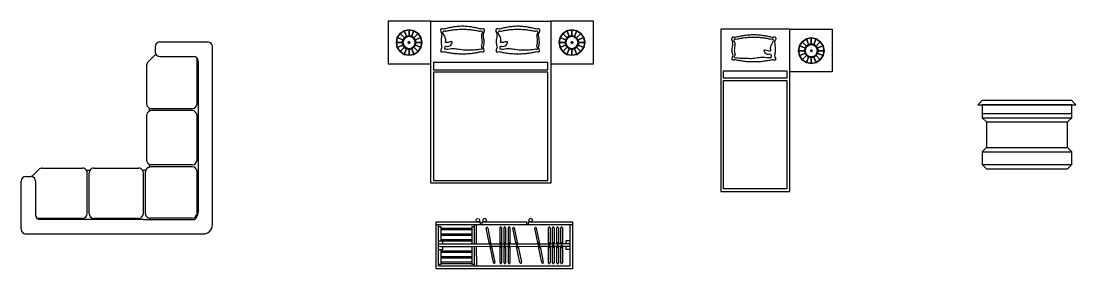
# Model space of a CAD drawing. Header units: centimetres. Extents: x 1322 to 4059, y 2074 to 2366.
# Drawn here: x 2822 to 4059, y 2076 to 2366 of the extents above; entities that cross this region are included whole.
import ezdxf

# ---------------------------------------------------------------- set-up
doc = ezdxf.new("R2010")
doc.units = ezdxf.units.CM
doc.layers.add('Blocos', color=242, linetype='Continuous')

# ---------------------------------------------------------------- blocks, each defined once
blk = doc.blocks.new('sofá_5lugares')
at = {"layer": 'Blocos'}
for p, q in [((109.4, 225), (53.2, 225)), ((48.4, 210.8), (39.4, 201.8)), ((47.6, 219.4), (47.6, 213.8)), ((115.1, 11.2), (115.1, 219.4)), ((53.2, 208.1), (92.6, 208.1)), ((96.8, 206.2), (96.8, 152.5)), ((98.2, 202.5), (98.2, 25.3)), ((37.8, 152.5), (37.8, 197.8)), ((37.8, 86.7), (37.8, 139)), ((40.6, 147.6), (40.6, 143.8)), ((91.2, 146.8), (43.4, 146.8)), ((91.2, 144.6), (43.4, 144.6)), ((96.8, 139), (96.8, 86.7)), ((-96.9, 67.3), (-88.6, 75.6)), ((-84.6, 77.3), (-37.5, 77.3)), ((-28.8, 74.5), (-32.6, 74.5)), ((-24, 77.3), (28.3, 77.3)), ((36.6, 74.5), (33.2, 74.5)), ((40.6, 81.8), (40.6, 78)), ((91.2, 81), (43.4, 81)), ((91.2, 78.8), (43.4, 78.8)), ((-109.4, 5.6), (-109.4, 61.9)), ((-103.8, 67.5), (-98.2, 67.5)), ((-92.6, 61.9), (-92.6, 22.5)), ((-31.8, 23.9), (-31.8, 71.7)), ((-29.6, 23.9), (-29.6, 71.7)), ((34, 23.9), (34, 71.7)), ((36.3, 24.1), (36.3, 72.6)), ((96.8, 73.2), (96.8, 24.2)), ((98.2, 38.9), (98.2, 25.3)), ((-37.5, 18.2), (-90.6, 18.2)), ((34, 16.9), (-86.9, 16.9)), ((28.3, 18.2), (-24, 18.2)), ((34, 16.9), (94.4, 16.9)), ((91.2, 18.5), (42.4, 18.5)), ((-103.8, 0), (103.8, 0))]:
    blk.add_line(p, q, dxfattribs=at)
for centre, radius, start, end in [((53.2, 219.4), 5.62, 90, 180), ((109.4, 219.4), 5.62, 0, 90), ((53.2, 213.8), 5.62, 180, 211.548), ((53.2, 213.8), 5.62, 211.548, 270), ((43.4, 197.8), 5.62, 135, 180), ((92.6, 202.5), 5.62, 0, 90), ((43.4, 152.5), 5.62, 180, 240), ((91.2, 152.5), 5.62, 270, 0), ((43.4, 139), 5.62, 120, 180), ((43.4, 152.5), 5.62, 240, 270), ((43.4, 139), 5.62, 90, 120), ((91.2, 139), 5.62, 0, 90), ((43.4, 86.7), 5.62, 180, 240), ((91.2, 86.7), 5.62, 270, 0), ((-84.6, 71.7), 5.62, 90, 135), ((-37.5, 71.7), 5.62, 30, 90), ((-37.5, 71.7), 5.62, 0, 30), ((-24, 71.7), 5.62, 150, 180), ((-24, 71.7), 5.62, 90, 150), ((28.3, 71.7), 5.62, 30, 90), ((28.3, 71.7), 5.62, 0, 30), ((41.9, 72.6), 5.62, 160.3259, 180), ((41.9, 72.6), 5.62, 103.877, 160.3259), ((43.4, 86.7), 5.62, 240, 270), ((43.4, 73.2), 5.62, 90, 120), ((91.2, 73.2), 5.62, 0, 90), ((-103.8, 61.9), 5.62, 90, 180), ((-98.2, 61.9), 5.62, 76.6992, 90), ((-98.2, 61.9), 5.62, 0, 76.6992), ((86.9, 25.3), 11.2, 311.512, 0), ((-86.9, 22.5), 5.62, 180, 270), ((-37.5, 23.9), 5.62, 270, 0), ((-24, 23.9), 5.62, 180, 270), ((28.3, 23.9), 5.62, 270, 0), ((41.9, 24.1), 5.62, 180, 274.793), ((91.2, 24.2), 5.62, 270, 0), ((-103.8, 5.6), 5.62, 180, 270), ((103.8, 11.2), 11.2, 270, 0)]:
    blk.add_arc(centre, radius, start, end, dxfattribs=at)
blk = doc.blocks.new('cama_casal')
at = {"layer": 'Blocos'}
for p, q in [((-70.4, 0), (-120.4, 0)), ((-120.4, 0), (-120.4, -50)), ((-70.4, -190), (-70.4, 0)), ((-70.4, 0), (70.4, 0)), ((-70.4, -50), (-70.4, 0)), ((70.4, 0), (70.4, -50)), ((120.4, 0), (70.4, 0)), ((70.4, 0), (70.4, -190)), ((120.4, -50), (120.4, 0)), ((-58.6, -9.6), (-59, -10.7)), ((-59, -10.7), (-58.7, -12.2)), ((-58.7, -12.2), (-57.6, -14.1)), ((-57.7, -9), (-58.6, -9.6)), ((-56.6, -9), (-57.7, -9)), ((-55.4, -9.6), (-56.6, -9)), ((-56.2, -13), (-55.8, -12)), ((-55.8, -12), (-55.1, -11.5)), ((-54.3, -9.2), (-55.4, -9.6)), ((-55.1, -11.5), (-54.4, -11.4)), ((-54.4, -11.4), (-53.6, -11.9)), ((-53.1, -8.9), (-54.3, -9.2)), ((-53.6, -11.9), (-52.3, -11.6)), ((-52, -8.6), (-53.1, -8.9)), ((-52.3, -11.6), (-51.1, -11.4)), ((-50.8, -8.3), (-52, -8.6)), ((-51.1, -11.4), (-49.9, -11.1)), ((-49.5, -8), (-50.8, -8.3)), ((-49.9, -11.1), (-48.6, -10.9)), ((-48.3, -7.8), (-49.5, -8)), ((-48.6, -10.9), (-47.4, -10.7)), ((-47, -7.6), (-48.3, -7.8)), ((-47.4, -10.7), (-46.1, -10.5)), ((-45.8, -7.3), (-47, -7.6)), ((-46.1, -10.5), (-44.8, -10.3)), ((-44.4, -7.1), (-45.8, -7.3)), ((-44.8, -10.3), (-43.6, -10.1)), ((-43.1, -6.9), (-44.4, -7.1)), ((-43.6, -10.1), (-42.3, -10)), ((-41.7, -6.8), (-43.1, -6.9)), ((-42.3, -10), (-41, -9.9)), ((-40.4, -6.6), (-41.7, -6.8)), ((-41, -9.9), (-39.7, -9.8)), ((-39, -6.5), (-40.4, -6.6)), ((-39.7, -9.8), (-38.4, -9.7)), ((-37.5, -6.3), (-39, -6.5)), ((-38.4, -9.7), (-37.1, -9.6)), ((-36.1, -6.2), (-37.5, -6.3)), ((-37.1, -9.6), (-35.7, -9.6)), ((-34.6, -6.1), (-36.1, -6.2)), ((-35.7, -9.6), (-34.4, -9.6)), ((-33.1, -6.1), (-34.6, -6.1)), ((-34.4, -9.6), (-33.1, -9.6)), ((-31.6, -6.1), (-33.1, -6.1)), ((-33.1, -9.6), (-31.7, -9.6)), ((-31.7, -9.6), (-30.4, -9.6)), ((-30.1, -6.2), (-31.6, -6.1)), ((-30.4, -9.6), (-29, -9.6)), ((-28.6, -6.3), (-30.1, -6.2)), ((-29, -9.6), (-27.7, -9.7)), ((-27.2, -6.5), (-28.6, -6.3)), ((-27.7, -9.7), (-26.4, -9.8)), ((-25.8, -6.6), (-27.2, -6.5)), ((-26.4, -9.8), (-25.1, -9.9)), ((-24.4, -6.8), (-25.8, -6.6)), ((-25.1, -9.9), (-23.8, -10)), ((-23.1, -6.9), (-24.4, -6.8)), ((-23.8, -10), (-22.5, -10.1)), ((-21.7, -7.1), (-23.1, -6.9)), ((-22.5, -10.1), (-21.2, -10.3)), ((-20.4, -7.3), (-21.7, -7.1)), ((-21.2, -10.3), (-19.9, -10.5)), ((-19.1, -7.6), (-20.4, -7.3)), ((-19.9, -10.5), (-18.6, -10.7)), ((-17.8, -7.8), (-19.1, -7.6)), ((-18.6, -10.7), (-17.3, -10.9)), ((-16.6, -8), (-17.8, -7.8)), ((-17.3, -10.9), (-16.1, -11.1)), ((-15.4, -8.3), (-16.6, -8)), ((-16.1, -11.1), (-14.8, -11.4)), ((-14.2, -8.6), (-15.4, -8.3)), ((-14.8, -11.4), (-13.6, -11.6)), ((-13, -8.9), (-14.2, -8.6)), ((-13.6, -11.6), (-12.3, -11.9)), ((-11.8, -9.2), (-13, -8.9)), ((-12.3, -11.9), (-11.5, -11.4)), ((-10.7, -9.6), (-11.8, -9.2)), ((-11.5, -11.4), (-10.8, -11.5)), ((-10.8, -11.5), (-10.1, -12)), ((-9.6, -9), (-10.7, -9.6)), ((-10.1, -12), (-9.7, -13)), ((-8.6, -9), (-9.6, -9)), ((-7.7, -9.6), (-8.6, -9)), ((-8.5, -14.1), (-7.5, -12.2)), ((-7.2, -10.7), (-7.7, -9.6)), ((-7.5, -12.2), (-7.2, -10.7)), ((6.3, -9.6), (5.8, -10.7)), ((5.8, -10.7), (6.1, -12.2)), ((6.1, -12.2), (7.3, -14.1)), ((7.1, -9), (6.3, -9.6)), ((8.2, -9), (7.1, -9)), ((9.4, -9.6), (8.2, -9)), ((8.6, -13), (9, -12)), ((9, -12), (9.7, -11.5)), ((10.6, -9.2), (9.4, -9.6)), ((9.7, -11.5), (10.4, -11.4)), ((10.4, -11.4), (11.3, -11.9)), ((11.7, -8.9), (10.6, -9.2)), ((11.3, -11.9), (12.5, -11.6)), ((12.9, -8.6), (11.7, -8.9)), ((12.5, -11.6), (13.7, -11.4)), ((14, -8.3), (12.9, -8.6)), ((13.7, -11.4), (14.9, -11.1)), ((15.3, -8), (14, -8.3)), ((14.9, -11.1), (16.2, -10.9)), ((16.5, -7.8), (15.3, -8)), ((16.2, -10.9), (17.4, -10.7)), ((17.8, -7.6), (16.5, -7.8)), ((17.4, -10.7), (18.7, -10.5)), ((19, -7.3), (17.8, -7.6)), ((18.7, -10.5), (20, -10.3)), ((20.4, -7.1), (19, -7.3)), ((20, -10.3), (21.2, -10.1)), ((21.7, -6.9), (20.4, -7.1)), ((21.2, -10.1), (22.5, -10)), ((23.1, -6.8), (21.7, -6.9)), ((22.5, -10), (23.8, -9.9)), ((24.4, -6.6), (23.1, -6.8)), ((23.8, -9.9), (25.1, -9.8)), ((25.9, -6.5), (24.4, -6.6)), ((25.1, -9.8), (26.4, -9.7)), ((27.3, -6.3), (25.9, -6.5)), ((26.4, -9.7), (27.7, -9.6)), ((28.8, -6.2), (27.3, -6.3)), ((27.7, -9.6), (29.1, -9.6)), ((30.2, -6.1), (28.8, -6.2)), ((29.1, -9.6), (30.4, -9.6)), ((31.7, -6.1), (30.2, -6.1)), ((30.4, -9.6), (31.7, -9.6)), ((33.2, -6.1), (31.7, -6.1)), ((31.7, -9.6), (33.1, -9.6)), ((33.1, -9.6), (34.4, -9.6)), ((34.7, -6.2), (33.2, -6.1)), ((34.4, -9.6), (35.8, -9.6)), ((36.2, -6.3), (34.7, -6.2)), ((35.8, -9.6), (37.1, -9.7)), ((37.6, -6.5), (36.2, -6.3)), ((37.1, -9.7), (38.4, -9.8)), ((39, -6.6), (37.6, -6.5)), ((38.4, -9.8), (39.7, -9.9)), ((40.4, -6.8), (39, -6.6)), ((39.7, -9.9), (41.1, -10)), ((41.8, -6.9), (40.4, -6.8)), ((41.1, -10), (42.4, -10.1)), ((43.1, -7.1), (41.8, -6.9)), ((42.4, -10.1), (43.6, -10.3)), ((44.4, -7.3), (43.1, -7.1)), ((43.6, -10.3), (44.9, -10.5)), ((45.7, -7.6), (44.4, -7.3)), ((44.9, -10.5), (46.2, -10.7)), ((47, -7.8), (45.7, -7.6)), ((46.2, -10.7), (47.5, -10.9)), ((48.2, -8), (47, -7.8)), ((47.5, -10.9), (48.7, -11.1)), ((49.4, -8.3), (48.2, -8)), ((48.7, -11.1), (50, -11.4)), ((50.6, -8.6), (49.4, -8.3)), ((50, -11.4), (51.2, -11.6)), ((51.8, -8.9), (50.6, -8.6)), ((51.2, -11.6), (52.5, -11.9)), ((53, -9.2), (51.8, -8.9)), ((52.5, -11.9), (53.3, -11.4)), ((54.1, -9.6), (53, -9.2)), ((53.3, -11.4), (54, -11.5)), ((54, -11.5), (54.7, -12)), ((55.2, -9), (54.1, -9.6)), ((54.7, -12), (55.1, -13)), ((56.2, -9), (55.2, -9)), ((57.1, -9.6), (56.2, -9)), ((56.3, -14.1), (57.4, -12.2)), ((57.6, -10.7), (57.1, -9.6)), ((57.4, -12.2), (57.6, -10.7)), ((-58.1, -21), (-58.3, -22.5)), ((-58.3, -22.5), (-58.3, -23.9)), ((-58.3, -23.9), (-58.3, -25.4)), ((-57.8, -18.6), (-58.1, -21)), ((-57.6, -16.7), (-57.8, -18.6)), ((-57.6, -14.1), (-57.5, -15.2)), ((-57.5, -15.2), (-57.6, -16.7)), ((-56, -14.2), (-56.2, -13)), ((-55.2, -15.7), (-56, -14.2)), ((-54.2, -17.5), (-55.2, -15.7)), ((-53.5, -19), (-54.2, -17.5)), ((-53, -20.4), (-53.5, -19)), ((-53.2, -24.6), (-53.1, -23.7)), ((-52.8, -25.1), (-53.2, -24.6)), ((-53.1, -23.7), (-52.8, -22.8)), ((-52.8, -21.7), (-53, -20.4)), ((-52.8, -22.8), (-52.8, -21.7)), ((-47.7, -24.4), (-50, -25)), ((-46.1, -24.1), (-47.7, -24.4)), ((-45.3, -24.4), (-46.1, -24.1)), ((-45.3, -25.4), (-45.3, -24.4)), ((-10.7, -15.7), (-10.8, -16.9)), ((-10.8, -16.9), (-10.8, -18.8)), ((-10.8, -18.8), (-10.4, -21.2)), ((-9.9, -14.2), (-10.7, -15.7)), ((-10.4, -21.2), (-10.3, -22.9)), ((-10.3, -22.9), (-10.2, -24.5)), ((-10.2, -24.5), (-10.3, -26.1)), ((-9.7, -13), (-9.9, -14.2)), ((-8.6, -15.2), (-8.5, -14.1)), ((-8.6, -16.7), (-8.6, -15.2)), ((-8.4, -18.6), (-8.6, -16.7)), ((-8.1, -21), (-8.4, -18.6)), ((-7.9, -22.5), (-8.1, -21)), ((-7.8, -23.9), (-7.9, -22.5)), ((-7.8, -25.4), (-7.8, -23.9)), ((6.7, -21), (6.5, -22.5)), ((6.5, -22.5), (6.5, -23.9)), ((6.5, -23.9), (6.5, -25.4)), ((7, -18.6), (6.7, -21)), ((7.2, -16.7), (7, -18.6)), ((7.3, -15.2), (7.2, -16.7)), ((7.3, -14.1), (7.3, -15.2)), ((8.8, -14.2), (8.6, -13)), ((9.6, -15.7), (8.8, -14.2)), ((10.6, -17.5), (9.6, -15.7)), ((11.3, -19), (10.6, -17.5)), ((11.8, -20.4), (11.3, -19)), ((11.6, -24.6), (11.8, -23.7)), ((12, -25.1), (11.6, -24.6)), ((12, -21.7), (11.8, -20.4)), ((11.8, -23.7), (12, -22.8)), ((12, -22.8), (12, -21.7)), ((17.1, -24.4), (14.8, -25)), ((18.7, -24.1), (17.1, -24.4)), ((19.5, -24.4), (18.7, -24.1)), ((19.5, -25.4), (19.5, -24.4)), ((54.1, -15.7), (54, -16.9)), ((54, -16.9), (54, -18.8)), ((54, -18.8), (54.4, -21.2)), ((54.9, -14.2), (54.1, -15.7)), ((54.4, -21.2), (54.5, -22.9)), ((54.5, -22.9), (54.6, -24.5)), ((54.6, -24.5), (54.5, -26.1)), ((55.1, -13), (54.9, -14.2)), ((56.2, -15.2), (56.3, -14.1)), ((56.2, -16.7), (56.2, -15.2)), ((56.4, -18.6), (56.2, -16.7)), ((56.7, -21), (56.4, -18.6)), ((56.9, -22.5), (56.7, -21)), ((57, -23.9), (56.9, -22.5)), ((57, -25.4), (57, -23.9)), ((-58.4, -33.8), (-58.7, -34.9)), ((-58.7, -34.9), (-58.6, -35.6)), ((-58.6, -35.6), (-58.2, -36.1)), ((-58, -32.5), (-58.4, -33.8)), ((-58.3, -25.4), (-58.2, -26.8)), ((-58.2, -26.8), (-57.9, -28.1)), ((-58.2, -36.1), (-57.6, -36.2)), ((-57.2, -30.8), (-58, -32.5)), ((-57.9, -28.1), (-57.6, -29.5)), ((-57.6, -29.5), (-57.2, -30.8)), ((-57.6, -36.2), (-56.6, -36)), ((-56.6, -36), (-55.4, -35.6)), ((-55.4, -35.6), (-54.2, -35.9)), ((-54.2, -35.9), (-53, -36.2)), ((-53.9, -31.1), (-53.6, -30)), ((-53.9, -32.1), (-53.9, -31.1)), ((-53.7, -32.8), (-53.9, -32.1)), ((-53.2, -33), (-53.7, -32.8)), ((-53.6, -30), (-53, -29.4)), ((-51.8, -33.2), (-53.2, -33)), ((-53, -29.4), (-52.1, -29.3)), ((-53, -36.2), (-51.8, -36.4)), ((-51.7, -25.2), (-52.8, -25.1)), ((-52.1, -29.3), (-50.5, -29.6)), ((-50.2, -33.2), (-51.8, -33.2)), ((-51.8, -36.4), (-50.6, -36.7)), ((-50, -25), (-51.7, -25.2)), ((-50.6, -36.7), (-49.3, -36.9)), ((-50.5, -29.6), (-49.2, -29.5)), ((-48.2, -32.9), (-50.2, -33.2)), ((-49.3, -36.9), (-48.1, -37.1)), ((-49.2, -29.5), (-47.9, -29)), ((-46.2, -32.5), (-48.2, -32.9)), ((-47.9, -29), (-46.9, -28.1)), ((-46.9, -28.1), (-45.9, -26.9)), ((-44.2, -32.5), (-46.2, -32.5)), ((-45.9, -26.9), (-45.3, -25.4)), ((-42.4, -32.6), (-44.2, -32.5)), ((-41, -32.7), (-42.4, -32.6)), ((-39.4, -32.9), (-41, -32.7)), ((-37.8, -33.1), (-39.4, -32.9)), ((-36.1, -33.4), (-37.8, -33.1)), ((-33.9, -33.8), (-36.1, -33.4)), ((-31.9, -34), (-33.9, -33.8)), ((-30.1, -34.1), (-31.9, -34)), ((-28.5, -34.1), (-30.1, -34.1)), ((-27, -34), (-28.5, -34.1)), ((-25.5, -34), (-27, -34)), ((-24, -34), (-25.5, -34)), ((-22.6, -34), (-24, -34)), ((-21.1, -34), (-22.6, -34)), ((-19.7, -33.9), (-21.1, -34)), ((-18.3, -33.8), (-19.7, -33.9)), ((-16.8, -33.7), (-18.3, -33.8)), ((-18, -37.1), (-16.8, -36.9)), ((-15.3, -33.5), (-16.8, -33.7)), ((-16.8, -36.9), (-15.5, -36.7)), ((-15.5, -36.7), (-14.3, -36.4)), ((-13.8, -33.3), (-15.3, -33.5)), ((-14.3, -36.4), (-13.1, -36.2)), ((-12.3, -33), (-13.8, -33.3)), ((-13.1, -36.2), (-11.9, -35.9)), ((-11, -33.3), (-12.3, -33)), ((-11.9, -35.9), (-10.7, -35.6)), ((-10.6, -27.6), (-11.1, -29.1)), ((-11.1, -29.1), (-10.3, -31)), ((-10.3, -33.1), (-11, -33.3)), ((-10.7, -35.6), (-9.5, -36)), ((-10.3, -26.1), (-10.6, -27.6)), ((-10.3, -31), (-10, -32.4)), ((-10, -32.4), (-10.3, -33.1)), ((-9.5, -36), (-8.6, -36.1)), ((-8.9, -30.8), (-8.5, -29.5)), ((-8.2, -32.6), (-8.9, -30.8)), ((-8.6, -36.1), (-8, -35.8)), ((-8.5, -29.5), (-8.1, -28.1)), ((-7.8, -34.1), (-8.2, -32.6)), ((-8.1, -28.1), (-7.9, -26.8)), ((-8, -35.8), (-7.8, -35.2)), ((-7.9, -26.8), (-7.8, -25.4)), ((-7.8, -35.2), (-7.8, -34.1)), ((6.4, -33.8), (6.2, -34.9)), ((6.2, -34.9), (6.2, -35.6)), ((6.2, -35.6), (6.6, -36.1)), ((6.9, -32.5), (6.4, -33.8)), ((6.5, -25.4), (6.6, -26.8)), ((6.6, -26.8), (6.9, -28.1)), ((6.6, -36.1), (7.3, -36.2)), ((6.9, -28.1), (7.2, -29.5)), ((7.6, -30.8), (6.9, -32.5)), ((7.2, -29.5), (7.6, -30.8)), ((7.3, -36.2), (8.2, -36)), ((8.2, -36), (9.4, -35.6)), ((9.4, -35.6), (10.6, -35.9)), ((10.6, -35.9), (11.8, -36.2)), ((10.9, -31.1), (11.2, -30)), ((10.9, -32.1), (10.9, -31.1)), ((11.1, -32.8), (10.9, -32.1)), ((11.6, -33), (11.1, -32.8)), ((11.2, -30), (11.8, -29.4)), ((13, -33.2), (11.6, -33)), ((11.8, -29.4), (12.8, -29.3)), ((11.8, -36.2), (13, -36.4)), ((13.1, -25.2), (12, -25.1)), ((12.8, -29.3), (14.3, -29.6)), ((14.6, -33.2), (13, -33.2)), ((13, -36.4), (14.2, -36.7)), ((14.8, -25), (13.1, -25.2)), ((14.2, -36.7), (15.5, -36.9)), ((14.3, -29.6), (15.7, -29.5)), ((16.6, -32.9), (14.6, -33.2)), ((15.5, -36.9), (16.8, -37.1)), ((15.7, -29.5), (16.9, -29)), ((18.6, -32.5), (16.6, -32.9)), ((16.9, -29), (17.9, -28.1)), ((17.9, -28.1), (18.9, -26.9)), ((20.6, -32.5), (18.6, -32.5)), ((18.9, -26.9), (19.5, -25.4)), ((22.4, -32.6), (20.6, -32.5)), ((23.9, -32.7), (22.4, -32.6)), ((25.4, -32.9), (23.9, -32.7)), ((27, -33.1), (25.4, -32.9)), ((28.7, -33.4), (27, -33.1)), ((30.9, -33.8), (28.7, -33.4)), ((32.9, -34), (30.9, -33.8)), ((34.7, -34.1), (32.9, -34)), ((36.3, -34.1), (34.7, -34.1)), ((37.8, -34), (36.3, -34.1)), ((39.3, -34), (37.8, -34)), ((40.8, -34), (39.3, -34)), ((42.3, -34), (40.8, -34)), ((43.7, -34), (42.3, -34)), ((45.1, -33.9), (43.7, -34)), ((46.5, -33.8), (45.1, -33.9)), ((48, -33.7), (46.5, -33.8)), ((46.8, -37.1), (48.1, -36.9)), ((49.5, -33.5), (48, -33.7)), ((48.1, -36.9), (49.3, -36.7)), ((49.3, -36.7), (50.5, -36.4)), ((51, -33.3), (49.5, -33.5)), ((50.5, -36.4), (51.7, -36.2)), ((52.5, -33), (51, -33.3)), ((51.7, -36.2), (52.9, -35.9)), ((53.8, -33.3), (52.5, -33)), ((52.9, -35.9), (54.1, -35.6)), ((54.2, -27.6), (53.7, -29.1)), ((53.7, -29.1), (54.5, -31)), ((54.5, -33.1), (53.8, -33.3)), ((54.1, -35.6), (55.3, -36)), ((54.5, -26.1), (54.2, -27.6)), ((54.5, -31), (54.8, -32.4)), ((54.8, -32.4), (54.5, -33.1)), ((55.3, -36), (56.2, -36.1)), ((55.9, -30.8), (56.4, -29.5)), ((56.6, -32.6), (55.9, -30.8)), ((56.2, -36.1), (56.8, -35.8)), ((56.4, -29.5), (56.7, -28.1)), ((57, -34.1), (56.6, -32.6)), ((56.7, -28.1), (56.9, -26.8)), ((56.8, -35.8), (57, -35.2)), ((56.9, -26.8), (57, -25.4)), ((57, -35.2), (57, -34.1)), ((67.1, -48.7), (-67.1, -48.7)), ((-67.1, -48.7), (-67.1, -57.2)), ((-48.1, -37.1), (-46.8, -37.3)), ((-46.8, -37.3), (-45.5, -37.5)), ((-45.5, -37.5), (-44.2, -37.7)), ((-44.2, -37.7), (-42.8, -37.8)), ((-42.8, -37.8), (-41.5, -38)), ((-41.5, -38), (-40.1, -38.1)), ((-40.1, -38.1), (-38.8, -38.1)), ((-38.8, -38.1), (-37.4, -38.2)), ((-37.4, -38.2), (-35.9, -38.3)), ((-35.9, -38.3), (-34.5, -38.3)), ((-34.5, -38.3), (-33.1, -38.3)), ((-33.1, -38.3), (-31.6, -38.3)), ((-31.6, -38.3), (-30.2, -38.3)), ((-30.2, -38.3), (-28.7, -38.2)), ((-28.7, -38.2), (-27.3, -38.1)), ((-27.3, -38.1), (-26, -38.1)), ((-26, -38.1), (-24.6, -38)), ((-24.6, -38), (-23.2, -37.8)), ((-23.2, -37.8), (-21.9, -37.7)), ((-21.9, -37.7), (-20.6, -37.5)), ((-20.6, -37.5), (-19.3, -37.3)), ((-19.3, -37.3), (-18, -37.1)), ((16.8, -37.1), (18, -37.3)), ((18, -37.3), (19.3, -37.5)), ((19.3, -37.5), (20.6, -37.7)), ((20.6, -37.7), (22, -37.8)), ((22, -37.8), (23.3, -38)), ((23.3, -38), (24.7, -38.1)), ((24.7, -38.1), (26.1, -38.1)), ((26.1, -38.1), (27.5, -38.2)), ((27.5, -38.2), (28.9, -38.3)), ((28.9, -38.3), (30.3, -38.3)), ((30.3, -38.3), (31.7, -38.3)), ((31.7, -38.3), (33.2, -38.3)), ((33.2, -38.3), (34.6, -38.3)), ((34.6, -38.3), (36.1, -38.2)), ((36.1, -38.2), (37.5, -38.1)), ((37.5, -38.1), (38.9, -38.1)), ((38.9, -38.1), (40.2, -38)), ((40.2, -38), (41.6, -37.8)), ((41.6, -37.8), (42.9, -37.7)), ((42.9, -37.7), (44.2, -37.5)), ((44.2, -37.5), (45.5, -37.3)), ((45.5, -37.3), (46.8, -37.1)), ((67.1, -57.2), (67.1, -48.7)), ((-120.4, -50), (-70.4, -50)), ((-67.1, -57.2), (67.1, -57.2)), ((67.1, -60), (-67.1, -60)), ((-67.1, -60), (-67.1, -186.9)), ((67.1, -186.9), (67.1, -60)), ((70.4, -50), (120.4, -50)), ((70.4, -190), (-70.4, -190)), ((-67.1, -186.9), (67.1, -186.9))]:
    blk.add_line(p, q, dxfattribs=at)
for points in [[(-100.9, -20, 32.5), (-106.3, -14.5, 18), (-101.5, -11.2, 18), (-98.5, -18.4, 32.5)], [(-98.5, -18.4, 32.5), (-101.5, -11.2, 18), (-106.3, -14.5, 18), (-100.9, -20, 32.5)], [(-98.5, -18.4, 32.5), (-101.5, -11.2, 18), (-95.7, -10.1, 18), (-95.7, -17.8, 32.5)], [(-95.7, -17.8, 32.5), (-95.7, -10.1, 18), (-101.5, -11.2, 18), (-98.5, -18.4, 32.5)], [(-95.7, -17.8, 32.5), (-95.7, -10.1, 18), (-90, -11.2, 18), (-93, -18.4, 32.5)], [(-93, -18.4, 32.5), (-90, -11.2, 18), (-95.7, -10.1, 18), (-95.7, -17.8, 32.5)], [(-93, -18.4, 32.5), (-90, -11.2, 18), (-85.1, -14.5, 18), (-90.6, -20, 32.5)], [(-90.6, -20, 32.5), (-85.1, -14.5, 18), (-90, -11.2, 18), (-93, -18.4, 32.5)], [(92.4, -18.4, 32.5), (89.4, -11.2, 18), (84.6, -14.5, 18), (90, -20, 32.5)], [(90, -20, 32.5), (84.6, -14.5, 18), (89.4, -11.2, 18), (92.4, -18.4, 32.5)], [(95.2, -17.8, 32.5), (95.2, -10.1, 18), (89.4, -11.2, 18), (92.4, -18.4, 32.5)], [(92.4, -18.4, 32.5), (89.4, -11.2, 18), (95.2, -10.1, 18), (95.2, -17.8, 32.5)], [(97.9, -18.4, 32.5), (100.9, -11.2, 18), (95.2, -10.1, 18), (95.2, -17.8, 32.5)], [(95.2, -17.8, 32.5), (95.2, -10.1, 18), (100.9, -11.2, 18), (97.9, -18.4, 32.5)], [(100.3, -20, 32.5), (105.8, -14.5, 18), (100.9, -11.2, 18), (97.9, -18.4, 32.5)], [(97.9, -18.4, 32.5), (100.9, -11.2, 18), (105.8, -14.5, 18), (100.3, -20, 32.5)], [(-103, -25.1, 32.5), (-110.7, -25.1, 18), (-109.6, -19.4, 18), (-102.4, -22.3, 32.5)], [(-102.4, -22.3, 32.5), (-109.6, -19.4, 18), (-110.7, -25.1, 18), (-103, -25.1, 32.5)], [(-102.4, -22.3, 32.5), (-109.6, -19.4, 18), (-106.3, -14.5, 18), (-100.9, -20, 32.5)], [(-100.9, -20, 32.5), (-106.3, -14.5, 18), (-109.6, -19.4, 18), (-102.4, -22.3, 32.5)], [(-102.6, -21.1, 3), (-103.7, -25, 3), (-103.7, -25), (-102.6, -21.1)], [(-99.7, -18.2, 3), (-102.6, -21.1, 3), (-102.6, -21.1), (-99.7, -18.2)], [(-95.7, -17.1, 3), (-99.7, -18.2, 3), (-99.7, -18.2), (-95.7, -17.1)], [(-96.3, -24.3, 20), (-96.7, -25.4, 20), (-96.7, -25.4, 3), (-96.3, -24.3, 3)], [(-95.1, -24.3, 20), (-96.3, -24.3, 20), (-96.3, -24.3, 3), (-95.1, -24.3, 3)], [(-91.7, -18.2, 3), (-95.7, -17.1, 3), (-95.7, -17.1), (-91.7, -18.2)], [(-94.8, -25.4, 20), (-95.1, -24.3, 20), (-95.1, -24.3, 3), (-94.8, -25.4, 3)], [(-88.8, -21.1, 3), (-91.7, -18.2, 3), (-91.7, -18.2), (-88.8, -21.1)], [(-90.6, -20, 32.5), (-85.1, -14.5, 18), (-81.9, -19.4, 18), (-89, -22.3, 32.5)], [(-89, -22.3, 32.5), (-81.9, -19.4, 18), (-85.1, -14.5, 18), (-90.6, -20, 32.5)], [(-89, -22.3, 32.5), (-81.9, -19.4, 18), (-80.7, -25.1, 18), (-88.5, -25.1, 32.5)], [(-88.5, -25.1, 32.5), (-80.7, -25.1, 18), (-81.9, -19.4, 18), (-89, -22.3, 32.5)], [(-87.7, -25.1, 3), (-88.8, -21.1, 3), (-88.8, -21.1), (-87.7, -25.1)], [(88.5, -22.3, 32.5), (81.3, -19.4, 18), (80.2, -25.1, 18), (87.9, -25.1, 32.5)], [(87.9, -25.1, 32.5), (80.2, -25.1, 18), (81.3, -19.4, 18), (88.5, -22.3, 32.5)], [(90, -20, 32.5), (84.6, -14.5, 18), (81.3, -19.4, 18), (88.5, -22.3, 32.5)], [(88.5, -22.3, 32.5), (81.3, -19.4, 18), (84.6, -14.5, 18), (90, -20, 32.5)], [(88.3, -21.1, 3), (87.2, -25, 3), (87.2, -25), (88.3, -21.1)], [(91.2, -18.2, 3), (88.3, -21.1, 3), (88.3, -21.1), (91.2, -18.2)], [(95.2, -17.1, 3), (91.2, -18.2, 3), (91.2, -18.2), (95.2, -17.1)], [(94.6, -24.3, 20), (94.2, -25.4, 20), (94.2, -25.4, 3), (94.6, -24.3, 3)], [(95.8, -24.3, 20), (94.6, -24.3, 20), (94.6, -24.3, 3), (95.8, -24.3, 3)], [(99.2, -18.2, 3), (95.2, -17.1, 3), (95.2, -17.1), (99.2, -18.2)], [(96.1, -25.4, 20), (95.8, -24.3, 20), (95.8, -24.3, 3), (96.1, -25.4, 3)], [(102.1, -21.1, 3), (99.2, -18.2, 3), (99.2, -18.2), (102.1, -21.1)], [(101.9, -22.3, 32.5), (109, -19.4, 18), (105.8, -14.5, 18), (100.3, -20, 32.5)], [(100.3, -20, 32.5), (105.8, -14.5, 18), (109, -19.4, 18), (101.9, -22.3, 32.5)], [(102.4, -25.1, 32.5), (110.2, -25.1, 18), (109, -19.4, 18), (101.9, -22.3, 32.5)], [(101.9, -22.3, 32.5), (109, -19.4, 18), (110.2, -25.1, 18), (102.4, -25.1, 32.5)], [(103.2, -25.1, 3), (102.1, -21.1, 3), (102.1, -21.1), (103.2, -25.1)], [(-102.4, -27.9, 32.5), (-109.6, -30.8, 18), (-110.7, -25.1, 18), (-103, -25.1, 32.5)], [(-103, -25.1, 32.5), (-110.7, -25.1, 18), (-109.6, -30.8, 18), (-102.4, -27.9, 32.5)], [(-100.9, -30.2, 32.5), (-106.3, -35.7, 18), (-109.6, -30.8, 18), (-102.4, -27.9, 32.5)], [(-102.4, -27.9, 32.5), (-109.6, -30.8, 18), (-106.3, -35.7, 18), (-100.9, -30.2, 32.5)], [(-98.5, -31.8, 32.5), (-101.5, -39, 18), (-106.3, -35.7, 18), (-100.9, -30.2, 32.5)], [(-100.9, -30.2, 32.5), (-106.3, -35.7, 18), (-101.5, -39, 18), (-98.5, -31.8, 32.5)], [(-103.7, -25, 3), (-102.7, -29, 3), (-102.7, -29), (-103.7, -25)], [(-102.7, -29, 3), (-99.8, -32, 3), (-99.8, -32), (-102.7, -29)], [(-95.7, -32.4, 32.5), (-95.7, -40.1, 18), (-101.5, -39, 18), (-98.5, -31.8, 32.5)], [(-98.5, -31.8, 32.5), (-101.5, -39, 18), (-95.7, -40.1, 18), (-95.7, -32.4, 32.5)], [(-99.8, -32, 3), (-95.8, -33.1, 3), (-95.8, -33.1), (-99.8, -32)], [(-96.7, -25.4, 20), (-95.7, -26.1, 20), (-95.7, -26.1, 3), (-96.7, -25.4, 3)], [(-95.8, -33.1, 3), (-91.7, -32, 3), (-91.7, -32), (-95.8, -33.1)], [(-95.7, -26.1, 20), (-94.8, -25.4, 20), (-94.8, -25.4, 3), (-95.7, -26.1, 3)], [(-93, -31.8, 32.5), (-90, -39, 18), (-95.7, -40.1, 18), (-95.7, -32.4, 32.5)], [(-95.7, -32.4, 32.5), (-95.7, -40.1, 18), (-90, -39, 18), (-93, -31.8, 32.5)], [(-90.6, -30.2, 32.5), (-85.1, -35.7, 18), (-90, -39, 18), (-93, -31.8, 32.5)], [(-93, -31.8, 32.5), (-90, -39, 18), (-85.1, -35.7, 18), (-90.6, -30.2, 32.5)], [(-91.7, -32, 3), (-88.8, -29.1, 3), (-88.8, -29.1), (-91.7, -32)], [(-89, -27.9, 32.5), (-81.9, -30.8, 18), (-85.1, -35.7, 18), (-90.6, -30.2, 32.5)], [(-90.6, -30.2, 32.5), (-85.1, -35.7, 18), (-81.9, -30.8, 18), (-89, -27.9, 32.5)], [(-88.5, -25.1, 32.5), (-80.7, -25.1, 18), (-81.9, -30.8, 18), (-89, -27.9, 32.5)], [(-89, -27.9, 32.5), (-81.9, -30.8, 18), (-80.7, -25.1, 18), (-88.5, -25.1, 32.5)], [(-88.8, -29.1, 3), (-87.7, -25.1, 3), (-87.7, -25.1), (-88.8, -29.1)], [(87.9, -25.1, 32.5), (80.2, -25.1, 18), (81.3, -30.8, 18), (88.5, -27.9, 32.5)], [(88.5, -27.9, 32.5), (81.3, -30.8, 18), (80.2, -25.1, 18), (87.9, -25.1, 32.5)], [(88.5, -27.9, 32.5), (81.3, -30.8, 18), (84.6, -35.7, 18), (90, -30.2, 32.5)], [(90, -30.2, 32.5), (84.6, -35.7, 18), (81.3, -30.8, 18), (88.5, -27.9, 32.5)], [(90, -30.2, 32.5), (84.6, -35.7, 18), (89.4, -39, 18), (92.4, -31.8, 32.5)], [(92.4, -31.8, 32.5), (89.4, -39, 18), (84.6, -35.7, 18), (90, -30.2, 32.5)], [(87.2, -25, 3), (88.2, -29, 3), (88.2, -29), (87.2, -25)], [(88.2, -29, 3), (91.1, -32, 3), (91.1, -32), (88.2, -29)], [(92.4, -31.8, 32.5), (89.4, -39, 18), (95.2, -40.1, 18), (95.2, -32.4, 32.5)], [(95.2, -32.4, 32.5), (95.2, -40.1, 18), (89.4, -39, 18), (92.4, -31.8, 32.5)], [(91.1, -32, 3), (95.1, -33.1, 3), (95.1, -33.1), (91.1, -32)], [(94.2, -25.4, 20), (95.2, -26.1, 20), (95.2, -26.1, 3), (94.2, -25.4, 3)], [(95.1, -33.1, 3), (99.2, -32, 3), (99.2, -32), (95.1, -33.1)], [(95.2, -26.1, 20), (96.1, -25.4, 20), (96.1, -25.4, 3), (95.2, -26.1, 3)], [(95.2, -32.4, 32.5), (95.2, -40.1, 18), (100.9, -39, 18), (97.9, -31.8, 32.5)], [(97.9, -31.8, 32.5), (100.9, -39, 18), (95.2, -40.1, 18), (95.2, -32.4, 32.5)], [(97.9, -31.8, 32.5), (100.9, -39, 18), (105.8, -35.7, 18), (100.3, -30.2, 32.5)], [(100.3, -30.2, 32.5), (105.8, -35.7, 18), (100.9, -39, 18), (97.9, -31.8, 32.5)], [(99.2, -32, 3), (102.1, -29.1, 3), (102.1, -29.1), (99.2, -32)], [(100.3, -30.2, 32.5), (105.8, -35.7, 18), (109, -30.8, 18), (101.9, -27.9, 32.5)], [(101.9, -27.9, 32.5), (109, -30.8, 18), (105.8, -35.7, 18), (100.3, -30.2, 32.5)], [(101.9, -27.9, 32.5), (109, -30.8, 18), (110.2, -25.1, 18), (102.4, -25.1, 32.5)], [(102.4, -25.1, 32.5), (110.2, -25.1, 18), (109, -30.8, 18), (101.9, -27.9, 32.5)], [(102.1, -29.1, 3), (103.2, -25.1, 3), (103.2, -25.1), (102.1, -29.1)]]:
    blk.add_3dface(points, dxfattribs=at)
for points, invisible_edges in [([(-102.7, -29, 3), (-103.7, -25, 3), (-102.6, -21.1, 3), (-99.8, -32, 3)], 4), ([(-102.6, -21.1, 3), (-102.6, -21.1, 3), (-99.7, -18.2, 3), (-91.7, -32, 3)], 13), ([(-99.7, -18.2, 3), (-99.7, -18.2, 3), (-95.7, -17.1, 3), (-91.7, -32, 3)], 13), ([(-95.7, -17.1, 3), (-95.7, -17.1, 3), (-91.7, -18.2, 3), (-91.7, -32, 3)], 13), ([(-91.7, -18.2, 3), (-91.7, -18.2, 3), (-88.8, -21.1, 3), (-91.7, -32, 3)], 13), ([(-88.8, -21.1, 3), (-88.8, -21.1, 3), (-87.7, -25.1, 3), (-91.7, -32, 3)], 13), ([(88.2, -29, 3), (87.2, -25, 3), (88.3, -21.1, 3), (91.1, -32, 3)], 4), ([(88.3, -21.1, 3), (88.3, -21.1, 3), (91.2, -18.2, 3), (99.2, -32, 3)], 13), ([(91.2, -18.2, 3), (91.2, -18.2, 3), (95.2, -17.1, 3), (99.2, -32, 3)], 13), ([(95.2, -17.1, 3), (95.2, -17.1, 3), (99.2, -18.2, 3), (99.2, -32, 3)], 13), ([(99.2, -18.2, 3), (99.2, -18.2, 3), (102.1, -21.1, 3), (99.2, -32, 3)], 13), ([(102.1, -21.1, 3), (102.1, -21.1, 3), (103.2, -25.1, 3), (99.2, -32, 3)], 13), ([(-95.8, -33.1, 3), (-95.8, -33.1, 3), (-99.8, -32, 3), (-91.7, -32, 3)], 4), ([(-87.7, -25.1, 3), (-87.7, -25.1, 3), (-88.8, -29.1, 3), (-91.7, -32, 3)], 9), ([(95.1, -33.1, 3), (95.1, -33.1, 3), (91.1, -32, 3), (99.2, -32, 3)], 4), ([(103.2, -25.1, 3), (103.2, -25.1, 3), (102.1, -29.1, 3), (99.2, -32, 3)], 9)]:
    blk.add_3dface(points, dxfattribs=dict(at, invisible_edges=invisible_edges))
blk = doc.blocks.new('guarda_roupa')
at = {"layer": 'Blocos'}
for p, q in [((-80, 54.9), (-28, 55)), ((-80, -0.1), (-80, 54.9)), ((-80, 51.9), (80, 52.1)), ((-77, 2.9), (-77, 51.9)), ((-35.4, 52), (-35.3, 29)), ((-32.8, 52), (-32.8, 29)), ((-28, 52), (-28, 55)), ((-26, 55), (26, 55)), ((-26, 52), (-26, 55)), ((26, 55), (26, 52)), ((28, 55), (80, 55.1)), ((28, 55), (28, 52)), ((77, 52.1), (77, 3.1)), ((80, 55.1), (80, 0.1)), ((-77, 49.4), (-74.4, 49.4)), ((-74.4, 49.4), (-74.4, 32.4)), ((-38, 47.3), (-74.4, 47.3)), ((-38, 45.7), (-74.4, 45.6)), ((-38, 40.7), (-74.4, 40.6)), ((-38, 39.1), (-74.4, 39)), ((-38, 49.4), (-37.9, 29)), ((-38, 49.4), (-35.4, 49.4)), ((-17.3, 29), (-21.1, 47.5)), ((-19.4, 47.8), (-15.6, 29)), ((-5, 29), (-5, 48)), ((-3.3, 48), (-3.3, 29)), ((-0.3, 29), (-0.3, 48)), ((1.4, 48), (1.4, 29)), ((4.8, 29), (4.8, 48)), ((6.5, 48), (6.5, 29)), ((13.9, 29), (10.1, 47.5)), ((11.7, 47.9), (15.6, 29)), ((39.6, 29), (35.7, 47.5)), ((37.4, 47.9), (41.3, 29)), ((51.9, 29), (51.8, 48.1)), ((53.6, 48.1), (53.6, 29)), ((56.6, 29), (56.6, 48.1)), ((58.3, 48.1), (58.3, 29)), ((61.7, 29.1), (61.7, 48.1)), ((63.4, 48.1), (63.4, 29.1)), ((66.4, 29.1), (66.4, 48.1)), ((68.1, 48.1), (68.1, 29.1)), ((-72, 32.4), (-77, 32.4)), ((40.1, 29), (-77, 28.9)), ((40.7, 26), (-77, 25.9)), ((-38, 34.1), (-74.4, 34)), ((-37.9, 32.5), (-74.4, 32.4)), ((-37.9, 25.8), (-74.4, 25.8)), ((-72, 28.9), (-72, 32.4)), ((-72, 22.4), (-72, 25.9)), ((-37.9, 26), (-37.9, 5)), ((-35.3, 26), (-35.3, 3)), ((-32.8, 26), (-32.7, 3)), ((-17.1, 30.6), (-16.6, 30.7)), ((-15.9, 24.4), (-17.1, 30.6)), ((-12.8, 7.2), (-16.7, 26)), ((-16.6, 30.7), (-15.4, 24.5)), ((-4.5, 29), (-16.3, 29)), ((-4.5, 26), (-15.7, 26)), ((-14.9, 26), (-11.1, 7.5)), ((-5, 6.9), (-5, 26)), ((-4.5, 24.4), (-4.5, 30.7)), ((-4.5, 30.7), (-4, 30.7)), ((-4, 30.7), (-4, 24.4)), ((0.2, 29), (-4, 29)), ((0.2, 26), (-4, 26)), ((-3.3, 26), (-3.3, 6.9)), ((-0.3, 6.9), (-0.3, 26)), ((0.2, 30.7), (0.7, 30.7)), ((0.2, 24.4), (0.2, 30.7)), ((0.7, 30.7), (0.7, 24.4)), ((5.3, 29), (0.7, 29)), ((5.3, 26), (0.7, 26)), ((1.4, 26), (1.4, 6.9)), ((4.8, 6.9), (4.8, 26)), ((5.3, 30.7), (5.8, 30.7)), ((5.3, 24.4), (5.3, 30.7)), ((5.8, 30.7), (5.8, 24.4)), ((6.5, 26), (6.6, 6.9)), ((14, 30.6), (14.5, 30.7)), ((15.3, 24.4), (14, 30.6)), ((14.5, 30.7), (15.8, 24.5)), ((18.4, 7.2), (14.5, 26)), ((16.2, 26), (20, 7.6)), ((39.7, 30.6), (40.2, 30.7)), ((41, 24.5), (39.7, 30.6)), ((40.2, 30.7), (41.5, 24.6)), ((44, 7.2), (40.2, 26)), ((52.4, 29), (40.6, 29)), ((52.4, 26), (41.2, 26)), ((41.9, 26), (45.7, 7.6)), ((51.9, 6.9), (51.9, 26)), ((52.4, 30.7), (52.9, 30.7)), ((52.4, 24.4), (52.4, 30.7)), ((52.9, 30.7), (52.9, 24.4)), ((57.1, 29), (52.9, 29)), ((57.1, 26), (52.9, 26)), ((53.6, 26), (53.6, 6.9)), ((56.6, 6.9), (56.6, 26)), ((57.1, 24.4), (57.1, 30.7)), ((57.1, 30.7), (57.6, 30.7)), ((57.6, 30.7), (57.6, 24.4)), ((62.2, 29.1), (57.6, 29)), ((62.2, 26.1), (57.6, 26)), ((58.3, 26), (58.3, 6.9)), ((61.7, 6.9), (61.7, 26.1)), ((62.2, 24.4), (62.2, 30.7)), ((62.2, 30.7), (62.7, 30.7)), ((62.7, 30.7), (62.7, 24.4)), ((66.9, 29.1), (62.7, 29.1)), ((66.9, 26.1), (62.7, 26.1)), ((63.4, 26.1), (63.4, 6.9)), ((66.4, 6.9), (66.4, 26.1)), ((66.9, 30.7), (67.4, 30.7)), ((66.9, 24.4), (66.9, 30.7)), ((67.4, 30.7), (67.4, 24.4)), ((77, 29.1), (67.4, 29.1)), ((77, 26.1), (67.4, 26.1)), ((68.1, 26.1), (68.1, 6.9)), ((77, 32.6), (72, 32.6)), ((72, 32.6), (72, 29.1)), ((72, 26.1), (72, 22.6)), ((-72, 22.4), (-77, 22.4)), ((-74.4, 22.4), (-74.4, 4.9)), ((-37.9, 20.8), (-74.4, 20.8)), ((-37.9, 19.2), (-74.4, 19.2)), ((-37.9, 14.2), (-74.4, 14.2)), ((-37.9, 12.6), (-74.4, 12.6)), ((-15.4, 24.5), (-15.9, 24.4)), ((-4, 24.4), (-4.5, 24.4)), ((0.7, 24.4), (0.2, 24.4)), ((5.8, 24.4), (5.3, 24.4)), ((15.8, 24.5), (15.3, 24.4)), ((41.5, 24.6), (41, 24.5)), ((52.9, 24.4), (52.4, 24.4)), ((57.6, 24.4), (57.1, 24.4)), ((62.7, 24.4), (62.2, 24.4)), ((67.4, 24.4), (66.9, 24.4)), ((77, 22.6), (72, 22.6)), ((80, 0.1), (-80, -0.1)), ((-74.4, 4.9), (-77, 4.9)), ((77, 3.1), (-77, 2.9)), ((-37.9, 7.6), (-74.4, 7.6)), ((-37.9, 6), (-74.4, 6)), ((-35.3, 5), (-37.9, 5))]:
    blk.add_line(p, q, dxfattribs=at)
for centre in [(-31.1, 57), (-23, 57.1), (31, 57.1)]:
    blk.add_circle(centre, 2.08, dxfattribs=at)
for centre, start, end in [((-20.3, 47.7), 11.6452, 191.6452), ((-4.2, 48), 0.0505, 180.0505), ((0.5, 48), 0.0505, 180.0505), ((5.7, 48), 0.0505, 180.0505), ((10.9, 47.7), 11.6452, 191.6452), ((36.6, 47.7), 11.6452, 191.6452), ((52.7, 48.1), 0.0505, 180.0505), ((57.4, 48.1), 0.0505, 180.0505), ((62.5, 48.1), 0.0505, 180.0505), ((67.2, 48.1), 0.0505, 180.0505), ((-12, 7.4), 191.6452, 11.6452), ((-4.1, 6.9), 180.0505, 0.0505), ((0.6, 6.9), 180.0505, 0.0505), ((5.7, 6.9), 180.0505, 0.0505), ((19.2, 7.4), 191.6452, 11.6452), ((44.9, 7.4), 191.6452, 11.6452), ((52.7, 6.9), 180.0505, 0.0505), ((57.4, 6.9), 180.0505, 0.0505), ((62.6, 6.9), 180.0505, 0.0505), ((67.3, 6.9), 180.0505, 0.0505)]:
    blk.add_arc(centre, 0.856, start, end, dxfattribs=at)
blk = doc.blocks.new('cama_solteiro')
at = {"layer": 'Blocos'}
for p, q in [((40.4, 0), (-40.4, 0)), ((-40.4, 0), (-40.4, -190)), ((40.4, -190), (40.4, 0)), ((40.4, 0), (90.4, 0)), ((40.4, -50), (40.4, 0)), ((90.4, 0), (90.4, -50)), ((-27.6, -10.7), (-27.1, -9.6)), ((-27.4, -12.2), (-27.6, -10.7)), ((-26.3, -14.1), (-27.4, -12.2)), ((-27.1, -9.6), (-26.2, -9)), ((-26.2, -9), (-25.2, -9)), ((-25.2, -9), (-24.1, -9.6)), ((-24.7, -12), (-25.1, -13)), ((-24, -11.5), (-24.7, -12)), ((-24.1, -9.6), (-23, -9.2)), ((-23.3, -11.4), (-24, -11.5)), ((-22.5, -11.9), (-23.3, -11.4)), ((-23, -9.2), (-21.8, -8.9)), ((-21.2, -11.6), (-22.5, -11.9)), ((-21.8, -8.9), (-20.6, -8.6)), ((-20, -11.4), (-21.2, -11.6)), ((-20.6, -8.6), (-19.4, -8.3)), ((-18.7, -11.1), (-20, -11.4)), ((-19.4, -8.3), (-18.2, -8)), ((-17.5, -10.9), (-18.7, -11.1)), ((-18.2, -8), (-17, -7.8)), ((-16.2, -10.7), (-17.5, -10.9)), ((-17, -7.8), (-15.7, -7.6)), ((-14.9, -10.5), (-16.2, -10.7)), ((-15.7, -7.6), (-14.4, -7.3)), ((-13.6, -10.3), (-14.9, -10.5)), ((-14.4, -7.3), (-13.1, -7.1)), ((-12.4, -10.1), (-13.6, -10.3)), ((-13.1, -7.1), (-11.8, -6.9)), ((-11.1, -10), (-12.4, -10.1)), ((-11.8, -6.9), (-10.4, -6.8)), ((-9.7, -9.9), (-11.1, -10)), ((-10.4, -6.8), (-9, -6.6)), ((-8.4, -9.8), (-9.7, -9.9)), ((-9, -6.6), (-7.6, -6.5)), ((-7.1, -9.7), (-8.4, -9.8)), ((-7.6, -6.5), (-6.2, -6.3)), ((-5.8, -9.6), (-7.1, -9.7)), ((-6.2, -6.3), (-4.7, -6.2)), ((-4.4, -9.6), (-5.8, -9.6)), ((-4.7, -6.2), (-3.2, -6.1)), ((-3.1, -9.6), (-4.4, -9.6)), ((-3.2, -6.1), (-1.7, -6.1)), ((-1.7, -9.6), (-3.1, -9.6)), ((-1.7, -6.1), (-0.2, -6.1)), ((-0.4, -9.6), (-1.7, -9.6)), ((0.9, -9.6), (-0.4, -9.6)), ((-0.2, -6.1), (1.2, -6.2)), ((2.3, -9.6), (0.9, -9.6)), ((1.2, -6.2), (2.7, -6.3)), ((3.6, -9.7), (2.3, -9.6)), ((2.7, -6.3), (4.1, -6.5)), ((4.9, -9.8), (3.6, -9.7)), ((4.1, -6.5), (5.6, -6.6)), ((6.2, -9.9), (4.9, -9.8)), ((5.6, -6.6), (6.9, -6.8)), ((7.5, -10), (6.2, -9.9)), ((6.9, -6.8), (8.3, -6.9)), ((8.8, -10.1), (7.5, -10)), ((8.3, -6.9), (9.6, -7.1)), ((10, -10.3), (8.8, -10.1)), ((9.6, -7.1), (11, -7.3)), ((11.3, -10.5), (10, -10.3)), ((11, -7.3), (12.2, -7.6)), ((12.6, -10.7), (11.3, -10.5)), ((12.2, -7.6), (13.5, -7.8)), ((13.8, -10.9), (12.6, -10.7)), ((13.5, -7.8), (14.7, -8)), ((15.1, -11.1), (13.8, -10.9)), ((14.7, -8), (16, -8.3)), ((16.3, -11.4), (15.1, -11.1)), ((16, -8.3), (17.1, -8.6)), ((17.5, -11.6), (16.3, -11.4)), ((17.1, -8.6), (18.3, -8.9)), ((18.7, -11.9), (17.5, -11.6)), ((18.3, -8.9), (19.4, -9.2)), ((19.6, -11.4), (18.7, -11.9)), ((19.4, -9.2), (20.6, -9.6)), ((20.3, -11.5), (19.6, -11.4)), ((21, -12), (20.3, -11.5)), ((20.6, -9.6), (21.8, -9)), ((21.4, -13), (21, -12)), ((21.8, -9), (22.9, -9)), ((23.9, -12.2), (22.7, -14.1)), ((22.9, -9), (23.7, -9.6)), ((23.7, -9.6), (24.2, -10.7)), ((24.2, -10.7), (23.9, -12.2)), ((-27, -23.9), (-26.9, -22.5)), ((-27, -25.4), (-27, -23.9)), ((-26.9, -22.5), (-26.7, -21)), ((-26.7, -21), (-26.4, -18.6)), ((-26.4, -18.6), (-26.2, -16.7)), ((-26.2, -15.2), (-26.3, -14.1)), ((-26.2, -16.7), (-26.2, -15.2)), ((-25.1, -13), (-24.9, -14.2)), ((-24.9, -14.2), (-24.1, -15.7)), ((-24.5, -22.9), (-24.6, -24.5)), ((-24.6, -24.5), (-24.5, -26.1)), ((-24.4, -21.2), (-24.5, -22.9)), ((-24, -18.8), (-24.4, -21.2)), ((-24.1, -15.7), (-24, -16.9)), ((-24, -16.9), (-24, -18.8)), ((10.5, -24.4), (11.3, -24.1)), ((10.5, -25.4), (10.5, -24.4)), ((11.3, -24.1), (12.9, -24.4)), ((12.9, -24.4), (15.2, -25)), ((18, -21.7), (18.2, -20.4)), ((18, -22.8), (18, -21.7)), ((18.2, -23.7), (18, -22.8)), ((18, -25.1), (18.4, -24.6)), ((18.2, -20.4), (18.7, -19)), ((18.4, -24.6), (18.2, -23.7)), ((18.7, -19), (19.4, -17.5)), ((19.4, -17.5), (20.4, -15.7)), ((20.4, -15.7), (21.2, -14.2)), ((21.2, -14.2), (21.4, -13)), ((22.7, -14.1), (22.7, -15.2)), ((22.7, -15.2), (22.8, -16.7)), ((22.8, -16.7), (23, -18.6)), ((23, -18.6), (23.3, -21)), ((23.3, -21), (23.5, -22.5)), ((23.5, -22.5), (23.5, -23.9)), ((23.5, -23.9), (23.5, -25.4)), ((-26.9, -26.8), (-27, -25.4)), ((-27, -34.1), (-26.6, -32.6)), ((-27, -35.2), (-27, -34.1)), ((-26.8, -35.8), (-27, -35.2)), ((-26.7, -28.1), (-26.9, -26.8)), ((-26.2, -36.1), (-26.8, -35.8)), ((-26.4, -29.5), (-26.7, -28.1)), ((-26.6, -32.6), (-25.9, -30.8)), ((-25.9, -30.8), (-26.4, -29.5)), ((-25.3, -36), (-26.2, -36.1)), ((-24.1, -35.6), (-25.3, -36)), ((-24.5, -31), (-24.8, -32.4)), ((-24.8, -32.4), (-24.5, -33.1)), ((-24.5, -26.1), (-24.2, -27.6)), ((-23.7, -29.1), (-24.5, -31)), ((-24.5, -33.1), (-23.8, -33.3)), ((-24.2, -27.6), (-23.7, -29.1)), ((-22.9, -35.9), (-24.1, -35.6)), ((-23.8, -33.3), (-22.5, -33)), ((-21.7, -36.2), (-22.9, -35.9)), ((-22.5, -33), (-21, -33.3)), ((-20.5, -36.4), (-21.7, -36.2)), ((-21, -33.3), (-19.5, -33.5)), ((-19.3, -36.7), (-20.5, -36.4)), ((-19.5, -33.5), (-18, -33.7)), ((-18.1, -36.9), (-19.3, -36.7)), ((-16.8, -37.1), (-18.1, -36.9)), ((-18, -33.7), (-16.5, -33.8)), ((-16.5, -33.8), (-15.1, -33.9)), ((-15.1, -33.9), (-13.7, -34)), ((-13.7, -34), (-12.3, -34)), ((-12.3, -34), (-10.8, -34)), ((-10.8, -34), (-9.3, -34)), ((-9.3, -34), (-7.8, -34)), ((-7.8, -34), (-6.3, -34.1)), ((-6.3, -34.1), (-4.7, -34.1)), ((-4.7, -34.1), (-2.9, -34)), ((-2.9, -34), (-0.9, -33.8)), ((-0.9, -33.8), (1.3, -33.4)), ((1.3, -33.4), (3, -33.1)), ((3, -33.1), (4.6, -32.9)), ((4.6, -32.9), (6.1, -32.7)), ((6.1, -32.7), (7.6, -32.6)), ((7.6, -32.6), (9.4, -32.5)), ((9.4, -32.5), (11.4, -32.5)), ((11.1, -26.9), (10.5, -25.4)), ((12.1, -28.1), (11.1, -26.9)), ((11.4, -32.5), (13.4, -32.9)), ((13.1, -29), (12.1, -28.1)), ((14.3, -29.5), (13.1, -29)), ((14.5, -36.9), (13.2, -37.1)), ((13.4, -32.9), (15.4, -33.2)), ((15.7, -29.6), (14.3, -29.5)), ((15.8, -36.7), (14.5, -36.9)), ((15.2, -25), (16.9, -25.2)), ((15.4, -33.2), (17, -33.2)), ((17.2, -29.3), (15.7, -29.6)), ((17, -36.4), (15.8, -36.7)), ((16.9, -25.2), (18, -25.1)), ((17, -33.2), (18.4, -33)), ((18.2, -36.2), (17, -36.4)), ((18.2, -29.4), (17.2, -29.3)), ((18.8, -30), (18.2, -29.4)), ((19.4, -35.9), (18.2, -36.2)), ((18.4, -33), (18.9, -32.8)), ((19.1, -31.1), (18.8, -30)), ((18.9, -32.8), (19.1, -32.1)), ((19.1, -32.1), (19.1, -31.1)), ((20.6, -35.6), (19.4, -35.9)), ((21.8, -36), (20.6, -35.6)), ((22.7, -36.2), (21.8, -36)), ((22.8, -29.5), (22.4, -30.8)), ((22.4, -30.8), (23.1, -32.5)), ((23.4, -36.1), (22.7, -36.2)), ((23.1, -28.1), (22.8, -29.5)), ((23.4, -26.8), (23.1, -28.1)), ((23.1, -32.5), (23.6, -33.8)), ((23.5, -25.4), (23.4, -26.8)), ((23.8, -35.6), (23.4, -36.1)), ((23.6, -33.8), (23.8, -34.9)), ((23.8, -34.9), (23.8, -35.6)), ((-37.1, -48.7), (37.1, -48.7)), ((-37.1, -57.2), (-37.1, -48.7)), ((-15.5, -37.3), (-16.8, -37.1)), ((-14.2, -37.5), (-15.5, -37.3)), ((-12.9, -37.7), (-14.2, -37.5)), ((-11.6, -37.8), (-12.9, -37.7)), ((-10.2, -38), (-11.6, -37.8)), ((-8.9, -38.1), (-10.2, -38)), ((-7.5, -38.1), (-8.9, -38.1)), ((-6.1, -38.2), (-7.5, -38.1)), ((-4.6, -38.3), (-6.1, -38.2)), ((-3.2, -38.3), (-4.6, -38.3)), ((-1.7, -38.3), (-3.2, -38.3)), ((-0.3, -38.3), (-1.7, -38.3)), ((1.1, -38.3), (-0.3, -38.3)), ((2.5, -38.2), (1.1, -38.3)), ((3.9, -38.1), (2.5, -38.2)), ((5.3, -38.1), (3.9, -38.1)), ((6.7, -38), (5.3, -38.1)), ((8, -37.8), (6.7, -38)), ((9.4, -37.7), (8, -37.8)), ((10.7, -37.5), (9.4, -37.7)), ((12, -37.3), (10.7, -37.5)), ((13.2, -37.1), (12, -37.3)), ((37.1, -48.7), (37.1, -57.2)), ((37.1, -57.2), (-37.1, -57.2)), ((-37.1, -60), (37.1, -60)), ((-37.1, -186.9), (-37.1, -60)), ((37.1, -60), (37.1, -186.9)), ((90.4, -50), (40.4, -50)), ((-40.4, -190), (40.4, -190)), ((37.1, -186.9), (-37.1, -186.9))]:
    blk.add_line(p, q, dxfattribs=at)
for points in [[(63, -18.4, 32.5), (60, -11.2, 18), (55.1, -14.5, 18), (60.6, -20, 32.5)], [(60.6, -20, 32.5), (55.1, -14.5, 18), (60, -11.2, 18), (63, -18.4, 32.5)], [(65.7, -17.8, 32.5), (65.7, -10.1, 18), (60, -11.2, 18), (63, -18.4, 32.5)], [(63, -18.4, 32.5), (60, -11.2, 18), (65.7, -10.1, 18), (65.7, -17.8, 32.5)], [(68.5, -18.4, 32.5), (71.5, -11.2, 18), (65.7, -10.1, 18), (65.7, -17.8, 32.5)], [(65.7, -17.8, 32.5), (65.7, -10.1, 18), (71.5, -11.2, 18), (68.5, -18.4, 32.5)], [(70.9, -20, 32.5), (76.3, -14.5, 18), (71.5, -11.2, 18), (68.5, -18.4, 32.5)], [(68.5, -18.4, 32.5), (71.5, -11.2, 18), (76.3, -14.5, 18), (70.9, -20, 32.5)], [(59, -22.3, 32.5), (51.9, -19.4, 18), (50.7, -25.1, 18), (58.5, -25.1, 32.5)], [(58.5, -25.1, 32.5), (50.7, -25.1, 18), (51.9, -19.4, 18), (59, -22.3, 32.5)], [(60.6, -20, 32.5), (55.1, -14.5, 18), (51.9, -19.4, 18), (59, -22.3, 32.5)], [(59, -22.3, 32.5), (51.9, -19.4, 18), (55.1, -14.5, 18), (60.6, -20, 32.5)], [(57.7, -25.1), (58.8, -21.1), (58.8, -21.1, 3), (57.7, -25.1, 3)], [(58.8, -21.1), (61.7, -18.2), (61.7, -18.2, 3), (58.8, -21.1, 3)], [(61.7, -18.2), (65.7, -17.1), (65.7, -17.1, 3), (61.7, -18.2, 3)], [(64.8, -25.4, 3), (65.1, -24.3, 3), (65.1, -24.3, 20), (64.8, -25.4, 20)], [(65.1, -24.3, 3), (66.3, -24.3, 3), (66.3, -24.3, 20), (65.1, -24.3, 20)], [(65.7, -17.1), (69.7, -18.2), (69.7, -18.2, 3), (65.7, -17.1, 3)], [(66.3, -24.3, 3), (66.7, -25.4, 3), (66.7, -25.4, 20), (66.3, -24.3, 20)], [(69.7, -18.2), (72.6, -21.1), (72.6, -21.1, 3), (69.7, -18.2, 3)], [(72.4, -22.3, 32.5), (79.6, -19.4, 18), (76.3, -14.5, 18), (70.9, -20, 32.5)], [(70.9, -20, 32.5), (76.3, -14.5, 18), (79.6, -19.4, 18), (72.4, -22.3, 32.5)], [(73, -25.1, 32.5), (80.7, -25.1, 18), (79.6, -19.4, 18), (72.4, -22.3, 32.5)], [(72.4, -22.3, 32.5), (79.6, -19.4, 18), (80.7, -25.1, 18), (73, -25.1, 32.5)], [(72.6, -21.1), (73.7, -25), (73.7, -25, 3), (72.6, -21.1, 3)], [(58.5, -25.1, 32.5), (50.7, -25.1, 18), (51.9, -30.8, 18), (59, -27.9, 32.5)], [(59, -27.9, 32.5), (51.9, -30.8, 18), (50.7, -25.1, 18), (58.5, -25.1, 32.5)], [(59, -27.9, 32.5), (51.9, -30.8, 18), (55.1, -35.7, 18), (60.6, -30.2, 32.5)], [(60.6, -30.2, 32.5), (55.1, -35.7, 18), (51.9, -30.8, 18), (59, -27.9, 32.5)], [(60.6, -30.2, 32.5), (55.1, -35.7, 18), (60, -39, 18), (63, -31.8, 32.5)], [(63, -31.8, 32.5), (60, -39, 18), (55.1, -35.7, 18), (60.6, -30.2, 32.5)], [(58.8, -29.1), (57.7, -25.1), (57.7, -25.1, 3), (58.8, -29.1, 3)], [(61.7, -32), (58.8, -29.1), (58.8, -29.1, 3), (61.7, -32, 3)], [(63, -31.8, 32.5), (60, -39, 18), (65.7, -40.1, 18), (65.7, -32.4, 32.5)], [(65.7, -32.4, 32.5), (65.7, -40.1, 18), (60, -39, 18), (63, -31.8, 32.5)], [(65.8, -33.1), (61.7, -32), (61.7, -32, 3), (65.8, -33.1, 3)], [(65.7, -26.1, 3), (64.8, -25.4, 3), (64.8, -25.4, 20), (65.7, -26.1, 20)], [(66.7, -25.4, 3), (65.7, -26.1, 3), (65.7, -26.1, 20), (66.7, -25.4, 20)], [(65.7, -32.4, 32.5), (65.7, -40.1, 18), (71.5, -39, 18), (68.5, -31.8, 32.5)], [(68.5, -31.8, 32.5), (71.5, -39, 18), (65.7, -40.1, 18), (65.7, -32.4, 32.5)], [(69.8, -32), (65.8, -33.1), (65.8, -33.1, 3), (69.8, -32, 3)], [(68.5, -31.8, 32.5), (71.5, -39, 18), (76.3, -35.7, 18), (70.9, -30.2, 32.5)], [(70.9, -30.2, 32.5), (76.3, -35.7, 18), (71.5, -39, 18), (68.5, -31.8, 32.5)], [(72.7, -29), (69.8, -32), (69.8, -32, 3), (72.7, -29, 3)], [(70.9, -30.2, 32.5), (76.3, -35.7, 18), (79.6, -30.8, 18), (72.4, -27.9, 32.5)], [(72.4, -27.9, 32.5), (79.6, -30.8, 18), (76.3, -35.7, 18), (70.9, -30.2, 32.5)], [(72.4, -27.9, 32.5), (79.6, -30.8, 18), (80.7, -25.1, 18), (73, -25.1, 32.5)], [(73, -25.1, 32.5), (80.7, -25.1, 18), (79.6, -30.8, 18), (72.4, -27.9, 32.5)], [(73.7, -25), (72.7, -29), (72.7, -29, 3), (73.7, -25, 3)]]:
    blk.add_3dface(points, dxfattribs=at)
for points, invisible_edges in [([(61.7, -32, 3), (57.7, -25.1, 3), (58.8, -21.1, 3)], 13), ([(61.7, -32, 3), (58.8, -21.1, 3), (61.7, -18.2, 3)], 13), ([(61.7, -32, 3), (61.7, -18.2, 3), (65.7, -17.1, 3)], 13), ([(61.7, -32, 3), (65.7, -17.1, 3), (69.7, -18.2, 3)], 13), ([(61.7, -32, 3), (69.7, -18.2, 3), (72.6, -21.1, 3)], 13), ([(69.8, -32, 3), (72.6, -21.1, 3), (73.7, -25, 3), (72.7, -29, 3)], 1), ([(61.7, -32, 3), (58.8, -29.1, 3), (57.7, -25.1, 3)], 12), ([(61.7, -32, 3), (69.8, -32, 3), (65.8, -33.1, 3)], 1)]:
    blk.add_3dface(points, dxfattribs=dict(at, invisible_edges=invisible_edges))
blk = doc.blocks.new('caixa_dágua750lts')
at = {"layer": 'Blocos'}
for p, q in [((-52.5, 80), (-57.5, 75)), ((-57.5, 75), (57.5, 75)), ((52.5, 80), (-52.5, 80)), ((52.5, 75), (-52.5, 75)), ((-52.5, 75), (-52.5, 60)), ((57.5, 75), (52.5, 80)), ((52.5, 60), (52.5, 75)), ((-52.5, 65), (52.5, 65)), ((-52.5, 60), (-47.5, 55)), ((-52.5, 60), (52.5, 60)), ((-47.5, 55), (-47.5, 25)), ((-47.5, 55), (47.5, 55)), ((47.5, 55), (52.5, 60)), ((47.5, 25), (47.5, 55)), ((-47.5, 25), (-52.5, 20)), ((-47.5, 25), (47.5, 25)), ((52.5, 20), (47.5, 25)), ((-52.5, 20), (-52.5, 5)), ((-52.5, 20), (52.5, 20)), ((52.5, 5), (52.5, 20)), ((-52.5, 5), (52.5, 5)), ((-52.5, 5), (-47.5, 0)), ((-47.5, 0), (47.5, 0)), ((47.5, 0), (52.5, 5))]:
    blk.add_line(p, q, dxfattribs=at)

msp = doc.modelspace()

# ---------------------------------------------------------------- block references
at = {"layer": 'Blocos'}
for name, p in [('cama_casal', (3373.1, 2366)), ('cama_solteiro', (3683.3, 2356.4)), ('sofá_5lugares', (2931.8, 2116.5)), ('caixa_dágua750lts', (4001.9, 2192.8)), ('guarda_roupa', (3389, 2075.7))]:
    msp.add_blockref(name, p, dxfattribs=at)

doc.saveas('drawing.dxf')
